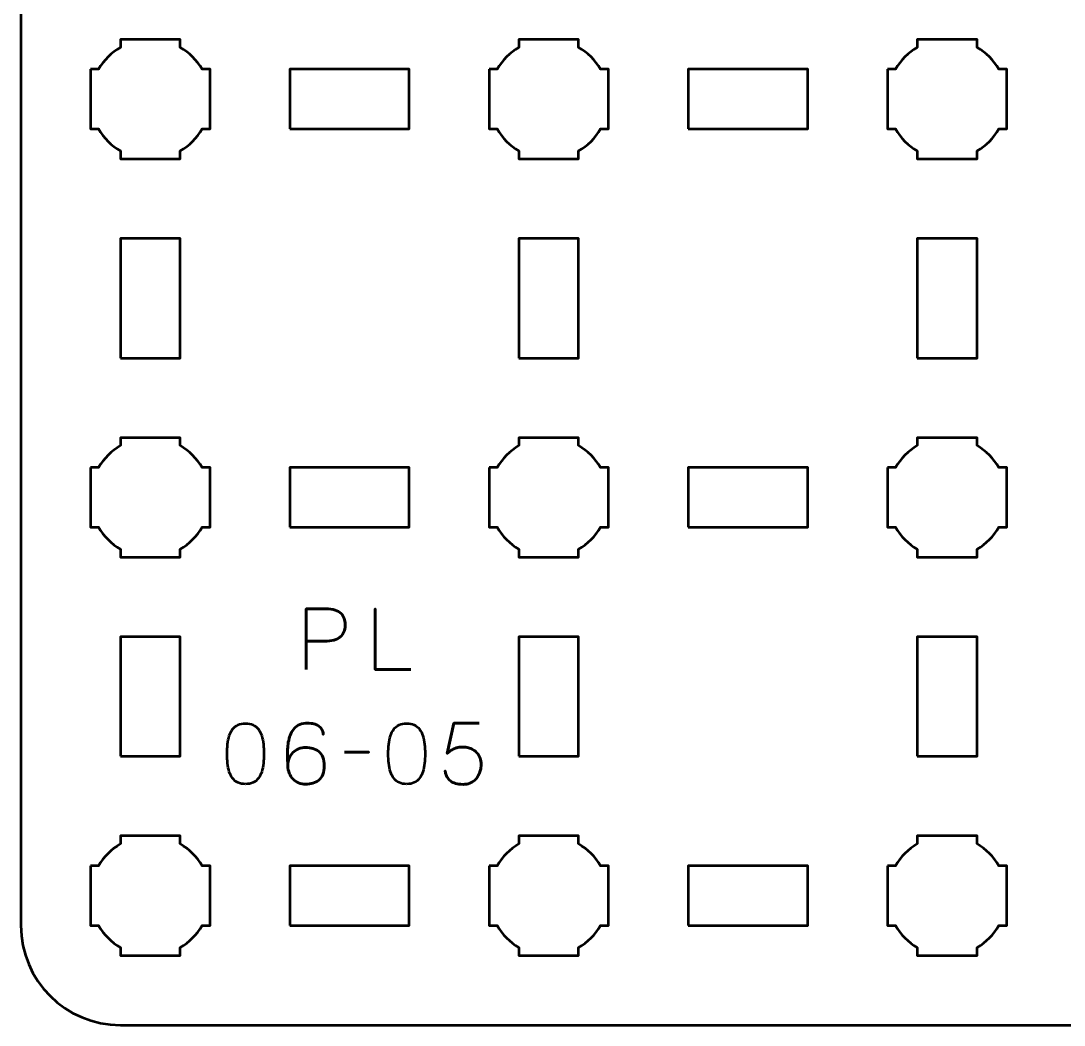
# Model space of a CAD drawing. Header units: centimetres. Extents: x -16.1 to -4.8, y -19.5 to -10.2.
# Drawn here: x -16.15 to -10.91, y -19.5 to -14.46 of the extents above; entities that cross this region are included whole.
import ezdxf

# ---------------------------------------------------------------- set-up
doc = ezdxf.new("R2010")
doc.units = ezdxf.units.CM
doc.header["$MEASUREMENT"] = 0
doc.layers.add('Layer 1', color=7, linetype='Continuous')

msp = doc.modelspace()

# ---------------------------------------------------------------- linework, layer by layer
at = {"layer": 'Layer 1', "lineweight": 53}
for points in [[(-14.8, -15), (-14.2, -15), (-14.2, -14.7), (-14.8, -14.7), (-14.8, -15)], [(-12.8, -15), (-12.2, -15), (-12.2, -14.7), (-12.8, -14.7), (-12.8, -15)], [(-15.65, -16.15), (-15.35, -16.15), (-15.35, -15.55), (-15.65, -15.55), (-15.65, -16.15)], [(-13.65, -16.15), (-13.35, -16.15), (-13.35, -15.55), (-13.65, -15.55), (-13.65, -16.15)], [(-11.65, -16.15), (-11.35, -16.15), (-11.35, -15.55), (-11.65, -15.55), (-11.65, -16.15)], [(-14.8, -17), (-14.2, -17), (-14.2, -16.7), (-14.8, -16.7), (-14.8, -17)], [(-12.8, -17), (-12.2, -17), (-12.2, -16.7), (-12.8, -16.7), (-12.8, -17)], [(-15.65, -18.15), (-15.35, -18.15), (-15.35, -17.55), (-15.65, -17.55), (-15.65, -18.15)], [(-13.65, -18.15), (-13.35, -18.15), (-13.35, -17.55), (-13.65, -17.55), (-13.65, -18.15)], [(-11.65, -18.15), (-11.35, -18.15), (-11.35, -17.55), (-11.65, -17.55), (-11.65, -18.15)], [(-14.8, -19), (-14.2, -19), (-14.2, -18.7), (-14.8, -18.7), (-14.8, -19)], [(-12.8, -19), (-12.2, -19), (-12.2, -18.7), (-12.8, -18.7), (-12.8, -19)]]:
    msp.add_lwpolyline(points, close=True, dxfattribs=at)
for points, knots in [([(-16.15, -19), (-16.15, -19), (-16.15, -10.7), (-16.15, -10.7), (-16.15, -10.7), (-16.15, -10.42391), (-15.92609, -10.2), (-15.65, -10.2), (-15.65, -10.2), (-15.65, -10.2), (-5.35, -10.2), (-5.35, -10.2), (-5.35, -10.2), (-5.07391, -10.2), (-4.85, -10.42391), (-4.85, -10.7), (-4.85, -10.7), (-4.85, -10.7), (-4.85, -19), (-4.85, -19), (-4.85, -19), (-4.85, -19.27609), (-5.07391, -19.5), (-5.35, -19.5), (-5.35, -19.5), (-5.35, -19.5), (-15.65, -19.5), (-15.65, -19.5), (-15.65, -19.5), (-15.92609, -19.5), (-16.15, -19.27609), (-16.15, -19)], [0, 0, 0, 0, 0.125, 0.125, 0.125, 0.125, 0.25, 0.25, 0.25, 0.25, 0.375, 0.375, 0.375, 0.375, 0.5, 0.5, 0.5, 0.5, 0.625, 0.625, 0.625, 0.625, 0.75, 0.75, 0.75, 0.75, 0.875, 0.875, 0.875, 0.875, 1, 1, 1, 1]), ([(-15.8, -14.7), (-15.8, -14.7), (-15.75985, -14.7), (-15.75985, -14.7), (-15.75985, -14.7), (-15.7335, -14.65447), (-15.69553, -14.6165), (-15.65, -14.59015), (-15.65, -14.59015), (-15.65, -14.59015), (-15.65, -14.55), (-15.65, -14.55), (-15.65, -14.55), (-15.65, -14.55), (-15.5, -14.55), (-15.5, -14.55), (-15.5, -14.55), (-15.5, -14.55), (-15.35, -14.55), (-15.35, -14.55), (-15.35, -14.55), (-15.35, -14.55), (-15.35, -14.59015), (-15.35, -14.59015), (-15.35, -14.59015), (-15.30447, -14.6165), (-15.2665, -14.65447), (-15.24015, -14.7), (-15.24015, -14.7), (-15.24015, -14.7), (-15.2, -14.7), (-15.2, -14.7), (-15.2, -14.7), (-15.2, -14.7), (-15.2, -14.85), (-15.2, -14.85), (-15.2, -14.85), (-15.2, -14.85), (-15.2, -15), (-15.2, -15), (-15.2, -15), (-15.2, -15), (-15.24015, -15), (-15.24015, -15), (-15.24015, -15), (-15.2665, -15.04553), (-15.30447, -15.0835), (-15.35, -15.10985), (-15.35, -15.10985), (-15.35, -15.10985), (-15.35, -15.15), (-15.35, -15.15), (-15.35, -15.15), (-15.35, -15.15), (-15.5, -15.15), (-15.5, -15.15), (-15.5, -15.15), (-15.5, -15.15), (-15.65, -15.15), (-15.65, -15.15), (-15.65, -15.15), (-15.65, -15.15), (-15.65, -15.10985), (-15.65, -15.10985), (-15.65, -15.10985), (-15.69553, -15.0835), (-15.7335, -15.04553), (-15.75985, -15), (-15.75985, -15), (-15.75985, -15), (-15.8, -15), (-15.8, -15), (-15.8, -15), (-15.8, -15), (-15.8, -14.85), (-15.8, -14.85), (-15.8, -14.85), (-15.8, -14.85), (-15.8, -14.7), (-15.8, -14.7)], [0, 0, 0, 0, 0.05, 0.05, 0.05, 0.05, 0.1, 0.1, 0.1, 0.1, 0.15, 0.15, 0.15, 0.15, 0.2, 0.2, 0.2, 0.2, 0.25, 0.25, 0.25, 0.25, 0.3, 0.3, 0.3, 0.3, 0.35, 0.35, 0.35, 0.35, 0.4, 0.4, 0.4, 0.4, 0.45, 0.45, 0.45, 0.45, 0.5, 0.5, 0.5, 0.5, 0.55, 0.55, 0.55, 0.55, 0.6, 0.6, 0.6, 0.6, 0.65, 0.65, 0.65, 0.65, 0.7, 0.7, 0.7, 0.7, 0.75, 0.75, 0.75, 0.75, 0.8, 0.8, 0.8, 0.8, 0.85, 0.85, 0.85, 0.85, 0.9, 0.9, 0.9, 0.9, 0.95, 0.95, 0.95, 0.95, 1, 1, 1, 1]), ([(-13.8, -14.7), (-13.8, -14.7), (-13.75985, -14.7), (-13.75985, -14.7), (-13.75985, -14.7), (-13.7335, -14.65447), (-13.69553, -14.6165), (-13.65, -14.59015), (-13.65, -14.59015), (-13.65, -14.59015), (-13.65, -14.55), (-13.65, -14.55), (-13.65, -14.55), (-13.65, -14.55), (-13.5, -14.55), (-13.5, -14.55), (-13.5, -14.55), (-13.5, -14.55), (-13.35, -14.55), (-13.35, -14.55), (-13.35, -14.55), (-13.35, -14.55), (-13.35, -14.59015), (-13.35, -14.59015), (-13.35, -14.59015), (-13.30447, -14.6165), (-13.2665, -14.65447), (-13.24015, -14.7), (-13.24015, -14.7), (-13.24015, -14.7), (-13.2, -14.7), (-13.2, -14.7), (-13.2, -14.7), (-13.2, -14.7), (-13.2, -14.85), (-13.2, -14.85), (-13.2, -14.85), (-13.2, -14.85), (-13.2, -15), (-13.2, -15), (-13.2, -15), (-13.2, -15), (-13.24015, -15), (-13.24015, -15), (-13.24015, -15), (-13.2665, -15.04553), (-13.30447, -15.0835), (-13.35, -15.10985), (-13.35, -15.10985), (-13.35, -15.10985), (-13.35, -15.15), (-13.35, -15.15), (-13.35, -15.15), (-13.35, -15.15), (-13.5, -15.15), (-13.5, -15.15), (-13.5, -15.15), (-13.5, -15.15), (-13.65, -15.15), (-13.65, -15.15), (-13.65, -15.15), (-13.65, -15.15), (-13.65, -15.10985), (-13.65, -15.10985), (-13.65, -15.10985), (-13.69553, -15.0835), (-13.7335, -15.04553), (-13.75985, -15), (-13.75985, -15), (-13.75985, -15), (-13.8, -15), (-13.8, -15), (-13.8, -15), (-13.8, -15), (-13.8, -14.85), (-13.8, -14.85), (-13.8, -14.85), (-13.8, -14.85), (-13.8, -14.7), (-13.8, -14.7)], [0, 0, 0, 0, 0.05, 0.05, 0.05, 0.05, 0.1, 0.1, 0.1, 0.1, 0.15, 0.15, 0.15, 0.15, 0.2, 0.2, 0.2, 0.2, 0.25, 0.25, 0.25, 0.25, 0.3, 0.3, 0.3, 0.3, 0.35, 0.35, 0.35, 0.35, 0.4, 0.4, 0.4, 0.4, 0.45, 0.45, 0.45, 0.45, 0.5, 0.5, 0.5, 0.5, 0.55, 0.55, 0.55, 0.55, 0.6, 0.6, 0.6, 0.6, 0.65, 0.65, 0.65, 0.65, 0.7, 0.7, 0.7, 0.7, 0.75, 0.75, 0.75, 0.75, 0.8, 0.8, 0.8, 0.8, 0.85, 0.85, 0.85, 0.85, 0.9, 0.9, 0.9, 0.9, 0.95, 0.95, 0.95, 0.95, 1, 1, 1, 1]), ([(-11.8, -14.7), (-11.8, -14.7), (-11.75985, -14.7), (-11.75985, -14.7), (-11.75985, -14.7), (-11.7335, -14.65447), (-11.69553, -14.6165), (-11.65, -14.59015), (-11.65, -14.59015), (-11.65, -14.59015), (-11.65, -14.55), (-11.65, -14.55), (-11.65, -14.55), (-11.65, -14.55), (-11.5, -14.55), (-11.5, -14.55), (-11.5, -14.55), (-11.5, -14.55), (-11.35, -14.55), (-11.35, -14.55), (-11.35, -14.55), (-11.35, -14.55), (-11.35, -14.59015), (-11.35, -14.59015), (-11.35, -14.59015), (-11.30447, -14.6165), (-11.2665, -14.65447), (-11.24015, -14.7), (-11.24015, -14.7), (-11.24015, -14.7), (-11.2, -14.7), (-11.2, -14.7), (-11.2, -14.7), (-11.2, -14.7), (-11.2, -14.85), (-11.2, -14.85), (-11.2, -14.85), (-11.2, -14.85), (-11.2, -15), (-11.2, -15), (-11.2, -15), (-11.2, -15), (-11.24015, -15), (-11.24015, -15), (-11.24015, -15), (-11.2665, -15.04553), (-11.30447, -15.0835), (-11.35, -15.10985), (-11.35, -15.10985), (-11.35, -15.10985), (-11.35, -15.15), (-11.35, -15.15), (-11.35, -15.15), (-11.35, -15.15), (-11.5, -15.15), (-11.5, -15.15), (-11.5, -15.15), (-11.5, -15.15), (-11.65, -15.15), (-11.65, -15.15), (-11.65, -15.15), (-11.65, -15.15), (-11.65, -15.10985), (-11.65, -15.10985), (-11.65, -15.10985), (-11.69553, -15.0835), (-11.7335, -15.04553), (-11.75985, -15), (-11.75985, -15), (-11.75985, -15), (-11.8, -15), (-11.8, -15), (-11.8, -15), (-11.8, -15), (-11.8, -14.85), (-11.8, -14.85), (-11.8, -14.85), (-11.8, -14.85), (-11.8, -14.7), (-11.8, -14.7)], [0, 0, 0, 0, 0.05, 0.05, 0.05, 0.05, 0.1, 0.1, 0.1, 0.1, 0.15, 0.15, 0.15, 0.15, 0.2, 0.2, 0.2, 0.2, 0.25, 0.25, 0.25, 0.25, 0.3, 0.3, 0.3, 0.3, 0.35, 0.35, 0.35, 0.35, 0.4, 0.4, 0.4, 0.4, 0.45, 0.45, 0.45, 0.45, 0.5, 0.5, 0.5, 0.5, 0.55, 0.55, 0.55, 0.55, 0.6, 0.6, 0.6, 0.6, 0.65, 0.65, 0.65, 0.65, 0.7, 0.7, 0.7, 0.7, 0.75, 0.75, 0.75, 0.75, 0.8, 0.8, 0.8, 0.8, 0.85, 0.85, 0.85, 0.85, 0.9, 0.9, 0.9, 0.9, 0.95, 0.95, 0.95, 0.95, 1, 1, 1, 1]), ([(-15.8, -16.7), (-15.8, -16.7), (-15.75985, -16.7), (-15.75985, -16.7), (-15.75985, -16.7), (-15.7335, -16.65447), (-15.69553, -16.6165), (-15.65, -16.59015), (-15.65, -16.59015), (-15.65, -16.59015), (-15.65, -16.55), (-15.65, -16.55), (-15.65, -16.55), (-15.65, -16.55), (-15.5, -16.55), (-15.5, -16.55), (-15.5, -16.55), (-15.5, -16.55), (-15.35, -16.55), (-15.35, -16.55), (-15.35, -16.55), (-15.35, -16.55), (-15.35, -16.59015), (-15.35, -16.59015), (-15.35, -16.59015), (-15.30447, -16.6165), (-15.2665, -16.65447), (-15.24015, -16.7), (-15.24015, -16.7), (-15.24015, -16.7), (-15.2, -16.7), (-15.2, -16.7), (-15.2, -16.7), (-15.2, -16.7), (-15.2, -16.85), (-15.2, -16.85), (-15.2, -16.85), (-15.2, -16.85), (-15.2, -17), (-15.2, -17), (-15.2, -17), (-15.2, -17), (-15.24015, -17), (-15.24015, -17), (-15.24015, -17), (-15.2665, -17.04553), (-15.30447, -17.0835), (-15.35, -17.10985), (-15.35, -17.10985), (-15.35, -17.10985), (-15.35, -17.15), (-15.35, -17.15), (-15.35, -17.15), (-15.35, -17.15), (-15.5, -17.15), (-15.5, -17.15), (-15.5, -17.15), (-15.5, -17.15), (-15.65, -17.15), (-15.65, -17.15), (-15.65, -17.15), (-15.65, -17.15), (-15.65, -17.10985), (-15.65, -17.10985), (-15.65, -17.10985), (-15.69553, -17.0835), (-15.7335, -17.04553), (-15.75985, -17), (-15.75985, -17), (-15.75985, -17), (-15.8, -17), (-15.8, -17), (-15.8, -17), (-15.8, -17), (-15.8, -16.85), (-15.8, -16.85), (-15.8, -16.85), (-15.8, -16.85), (-15.8, -16.7), (-15.8, -16.7)], [0, 0, 0, 0, 0.05, 0.05, 0.05, 0.05, 0.1, 0.1, 0.1, 0.1, 0.15, 0.15, 0.15, 0.15, 0.2, 0.2, 0.2, 0.2, 0.25, 0.25, 0.25, 0.25, 0.3, 0.3, 0.3, 0.3, 0.35, 0.35, 0.35, 0.35, 0.4, 0.4, 0.4, 0.4, 0.45, 0.45, 0.45, 0.45, 0.5, 0.5, 0.5, 0.5, 0.55, 0.55, 0.55, 0.55, 0.6, 0.6, 0.6, 0.6, 0.65, 0.65, 0.65, 0.65, 0.7, 0.7, 0.7, 0.7, 0.75, 0.75, 0.75, 0.75, 0.8, 0.8, 0.8, 0.8, 0.85, 0.85, 0.85, 0.85, 0.9, 0.9, 0.9, 0.9, 0.95, 0.95, 0.95, 0.95, 1, 1, 1, 1]), ([(-13.8, -16.7), (-13.8, -16.7), (-13.75985, -16.7), (-13.75985, -16.7), (-13.75985, -16.7), (-13.7335, -16.65447), (-13.69553, -16.6165), (-13.65, -16.59015), (-13.65, -16.59015), (-13.65, -16.59015), (-13.65, -16.55), (-13.65, -16.55), (-13.65, -16.55), (-13.65, -16.55), (-13.5, -16.55), (-13.5, -16.55), (-13.5, -16.55), (-13.5, -16.55), (-13.35, -16.55), (-13.35, -16.55), (-13.35, -16.55), (-13.35, -16.55), (-13.35, -16.59015), (-13.35, -16.59015), (-13.35, -16.59015), (-13.30447, -16.6165), (-13.2665, -16.65447), (-13.24015, -16.7), (-13.24015, -16.7), (-13.24015, -16.7), (-13.2, -16.7), (-13.2, -16.7), (-13.2, -16.7), (-13.2, -16.7), (-13.2, -16.85), (-13.2, -16.85), (-13.2, -16.85), (-13.2, -16.85), (-13.2, -17), (-13.2, -17), (-13.2, -17), (-13.2, -17), (-13.24015, -17), (-13.24015, -17), (-13.24015, -17), (-13.2665, -17.04553), (-13.30447, -17.0835), (-13.35, -17.10985), (-13.35, -17.10985), (-13.35, -17.10985), (-13.35, -17.15), (-13.35, -17.15), (-13.35, -17.15), (-13.35, -17.15), (-13.5, -17.15), (-13.5, -17.15), (-13.5, -17.15), (-13.5, -17.15), (-13.65, -17.15), (-13.65, -17.15), (-13.65, -17.15), (-13.65, -17.15), (-13.65, -17.10985), (-13.65, -17.10985), (-13.65, -17.10985), (-13.69553, -17.0835), (-13.7335, -17.04553), (-13.75985, -17), (-13.75985, -17), (-13.75985, -17), (-13.8, -17), (-13.8, -17), (-13.8, -17), (-13.8, -17), (-13.8, -16.85), (-13.8, -16.85), (-13.8, -16.85), (-13.8, -16.85), (-13.8, -16.7), (-13.8, -16.7)], [0, 0, 0, 0, 0.05, 0.05, 0.05, 0.05, 0.1, 0.1, 0.1, 0.1, 0.15, 0.15, 0.15, 0.15, 0.2, 0.2, 0.2, 0.2, 0.25, 0.25, 0.25, 0.25, 0.3, 0.3, 0.3, 0.3, 0.35, 0.35, 0.35, 0.35, 0.4, 0.4, 0.4, 0.4, 0.45, 0.45, 0.45, 0.45, 0.5, 0.5, 0.5, 0.5, 0.55, 0.55, 0.55, 0.55, 0.6, 0.6, 0.6, 0.6, 0.65, 0.65, 0.65, 0.65, 0.7, 0.7, 0.7, 0.7, 0.75, 0.75, 0.75, 0.75, 0.8, 0.8, 0.8, 0.8, 0.85, 0.85, 0.85, 0.85, 0.9, 0.9, 0.9, 0.9, 0.95, 0.95, 0.95, 0.95, 1, 1, 1, 1]), ([(-11.8, -16.7), (-11.8, -16.7), (-11.75985, -16.7), (-11.75985, -16.7), (-11.75985, -16.7), (-11.7335, -16.65447), (-11.69553, -16.6165), (-11.65, -16.59015), (-11.65, -16.59015), (-11.65, -16.59015), (-11.65, -16.55), (-11.65, -16.55), (-11.65, -16.55), (-11.65, -16.55), (-11.5, -16.55), (-11.5, -16.55), (-11.5, -16.55), (-11.5, -16.55), (-11.35, -16.55), (-11.35, -16.55), (-11.35, -16.55), (-11.35, -16.55), (-11.35, -16.59015), (-11.35, -16.59015), (-11.35, -16.59015), (-11.30447, -16.6165), (-11.2665, -16.65447), (-11.24015, -16.7), (-11.24015, -16.7), (-11.24015, -16.7), (-11.2, -16.7), (-11.2, -16.7), (-11.2, -16.7), (-11.2, -16.7), (-11.2, -16.85), (-11.2, -16.85), (-11.2, -16.85), (-11.2, -16.85), (-11.2, -17), (-11.2, -17), (-11.2, -17), (-11.2, -17), (-11.24015, -17), (-11.24015, -17), (-11.24015, -17), (-11.2665, -17.04553), (-11.30447, -17.0835), (-11.35, -17.10985), (-11.35, -17.10985), (-11.35, -17.10985), (-11.35, -17.15), (-11.35, -17.15), (-11.35, -17.15), (-11.35, -17.15), (-11.5, -17.15), (-11.5, -17.15), (-11.5, -17.15), (-11.5, -17.15), (-11.65, -17.15), (-11.65, -17.15), (-11.65, -17.15), (-11.65, -17.15), (-11.65, -17.10985), (-11.65, -17.10985), (-11.65, -17.10985), (-11.69553, -17.0835), (-11.7335, -17.04553), (-11.75985, -17), (-11.75985, -17), (-11.75985, -17), (-11.8, -17), (-11.8, -17), (-11.8, -17), (-11.8, -17), (-11.8, -16.85), (-11.8, -16.85), (-11.8, -16.85), (-11.8, -16.85), (-11.8, -16.7), (-11.8, -16.7)], [0, 0, 0, 0, 0.05, 0.05, 0.05, 0.05, 0.1, 0.1, 0.1, 0.1, 0.15, 0.15, 0.15, 0.15, 0.2, 0.2, 0.2, 0.2, 0.25, 0.25, 0.25, 0.25, 0.3, 0.3, 0.3, 0.3, 0.35, 0.35, 0.35, 0.35, 0.4, 0.4, 0.4, 0.4, 0.45, 0.45, 0.45, 0.45, 0.5, 0.5, 0.5, 0.5, 0.55, 0.55, 0.55, 0.55, 0.6, 0.6, 0.6, 0.6, 0.65, 0.65, 0.65, 0.65, 0.7, 0.7, 0.7, 0.7, 0.75, 0.75, 0.75, 0.75, 0.8, 0.8, 0.8, 0.8, 0.85, 0.85, 0.85, 0.85, 0.9, 0.9, 0.9, 0.9, 0.95, 0.95, 0.95, 0.95, 1, 1, 1, 1]), ([(-15.8, -18.7), (-15.8, -18.7), (-15.75985, -18.7), (-15.75985, -18.7), (-15.75985, -18.7), (-15.7335, -18.65447), (-15.69553, -18.6165), (-15.65, -18.59015), (-15.65, -18.59015), (-15.65, -18.59015), (-15.65, -18.55), (-15.65, -18.55), (-15.65, -18.55), (-15.65, -18.55), (-15.5, -18.55), (-15.5, -18.55), (-15.5, -18.55), (-15.5, -18.55), (-15.35, -18.55), (-15.35, -18.55), (-15.35, -18.55), (-15.35, -18.55), (-15.35, -18.59015), (-15.35, -18.59015), (-15.35, -18.59015), (-15.30447, -18.6165), (-15.2665, -18.65447), (-15.24015, -18.7), (-15.24015, -18.7), (-15.24015, -18.7), (-15.2, -18.7), (-15.2, -18.7), (-15.2, -18.7), (-15.2, -18.7), (-15.2, -18.85), (-15.2, -18.85), (-15.2, -18.85), (-15.2, -18.85), (-15.2, -19), (-15.2, -19), (-15.2, -19), (-15.2, -19), (-15.24015, -19), (-15.24015, -19), (-15.24015, -19), (-15.2665, -19.04553), (-15.30447, -19.0835), (-15.35, -19.10985), (-15.35, -19.10985), (-15.35, -19.10985), (-15.35, -19.15), (-15.35, -19.15), (-15.35, -19.15), (-15.35, -19.15), (-15.5, -19.15), (-15.5, -19.15), (-15.5, -19.15), (-15.5, -19.15), (-15.65, -19.15), (-15.65, -19.15), (-15.65, -19.15), (-15.65, -19.15), (-15.65, -19.10985), (-15.65, -19.10985), (-15.65, -19.10985), (-15.69553, -19.0835), (-15.7335, -19.04553), (-15.75985, -19), (-15.75985, -19), (-15.75985, -19), (-15.8, -19), (-15.8, -19), (-15.8, -19), (-15.8, -19), (-15.8, -18.85), (-15.8, -18.85), (-15.8, -18.85), (-15.8, -18.85), (-15.8, -18.7), (-15.8, -18.7)], [0, 0, 0, 0, 0.05, 0.05, 0.05, 0.05, 0.1, 0.1, 0.1, 0.1, 0.15, 0.15, 0.15, 0.15, 0.2, 0.2, 0.2, 0.2, 0.25, 0.25, 0.25, 0.25, 0.3, 0.3, 0.3, 0.3, 0.35, 0.35, 0.35, 0.35, 0.4, 0.4, 0.4, 0.4, 0.45, 0.45, 0.45, 0.45, 0.5, 0.5, 0.5, 0.5, 0.55, 0.55, 0.55, 0.55, 0.6, 0.6, 0.6, 0.6, 0.65, 0.65, 0.65, 0.65, 0.7, 0.7, 0.7, 0.7, 0.75, 0.75, 0.75, 0.75, 0.8, 0.8, 0.8, 0.8, 0.85, 0.85, 0.85, 0.85, 0.9, 0.9, 0.9, 0.9, 0.95, 0.95, 0.95, 0.95, 1, 1, 1, 1]), ([(-13.8, -18.7), (-13.8, -18.7), (-13.75985, -18.7), (-13.75985, -18.7), (-13.75985, -18.7), (-13.7335, -18.65447), (-13.69553, -18.6165), (-13.65, -18.59015), (-13.65, -18.59015), (-13.65, -18.59015), (-13.65, -18.55), (-13.65, -18.55), (-13.65, -18.55), (-13.65, -18.55), (-13.5, -18.55), (-13.5, -18.55), (-13.5, -18.55), (-13.5, -18.55), (-13.35, -18.55), (-13.35, -18.55), (-13.35, -18.55), (-13.35, -18.55), (-13.35, -18.59015), (-13.35, -18.59015), (-13.35, -18.59015), (-13.30447, -18.6165), (-13.2665, -18.65447), (-13.24015, -18.7), (-13.24015, -18.7), (-13.24015, -18.7), (-13.2, -18.7), (-13.2, -18.7), (-13.2, -18.7), (-13.2, -18.7), (-13.2, -18.85), (-13.2, -18.85), (-13.2, -18.85), (-13.2, -18.85), (-13.2, -19), (-13.2, -19), (-13.2, -19), (-13.2, -19), (-13.24015, -19), (-13.24015, -19), (-13.24015, -19), (-13.2665, -19.04553), (-13.30447, -19.0835), (-13.35, -19.10985), (-13.35, -19.10985), (-13.35, -19.10985), (-13.35, -19.15), (-13.35, -19.15), (-13.35, -19.15), (-13.35, -19.15), (-13.5, -19.15), (-13.5, -19.15), (-13.5, -19.15), (-13.5, -19.15), (-13.65, -19.15), (-13.65, -19.15), (-13.65, -19.15), (-13.65, -19.15), (-13.65, -19.10985), (-13.65, -19.10985), (-13.65, -19.10985), (-13.69553, -19.0835), (-13.7335, -19.04553), (-13.75985, -19), (-13.75985, -19), (-13.75985, -19), (-13.8, -19), (-13.8, -19), (-13.8, -19), (-13.8, -19), (-13.8, -18.85), (-13.8, -18.85), (-13.8, -18.85), (-13.8, -18.85), (-13.8, -18.7), (-13.8, -18.7)], [0, 0, 0, 0, 0.05, 0.05, 0.05, 0.05, 0.1, 0.1, 0.1, 0.1, 0.15, 0.15, 0.15, 0.15, 0.2, 0.2, 0.2, 0.2, 0.25, 0.25, 0.25, 0.25, 0.3, 0.3, 0.3, 0.3, 0.35, 0.35, 0.35, 0.35, 0.4, 0.4, 0.4, 0.4, 0.45, 0.45, 0.45, 0.45, 0.5, 0.5, 0.5, 0.5, 0.55, 0.55, 0.55, 0.55, 0.6, 0.6, 0.6, 0.6, 0.65, 0.65, 0.65, 0.65, 0.7, 0.7, 0.7, 0.7, 0.75, 0.75, 0.75, 0.75, 0.8, 0.8, 0.8, 0.8, 0.85, 0.85, 0.85, 0.85, 0.9, 0.9, 0.9, 0.9, 0.95, 0.95, 0.95, 0.95, 1, 1, 1, 1]), ([(-11.8, -18.7), (-11.8, -18.7), (-11.75985, -18.7), (-11.75985, -18.7), (-11.75985, -18.7), (-11.7335, -18.65447), (-11.69553, -18.6165), (-11.65, -18.59015), (-11.65, -18.59015), (-11.65, -18.59015), (-11.65, -18.55), (-11.65, -18.55), (-11.65, -18.55), (-11.65, -18.55), (-11.5, -18.55), (-11.5, -18.55), (-11.5, -18.55), (-11.5, -18.55), (-11.35, -18.55), (-11.35, -18.55), (-11.35, -18.55), (-11.35, -18.55), (-11.35, -18.59015), (-11.35, -18.59015), (-11.35, -18.59015), (-11.30447, -18.6165), (-11.2665, -18.65447), (-11.24015, -18.7), (-11.24015, -18.7), (-11.24015, -18.7), (-11.2, -18.7), (-11.2, -18.7), (-11.2, -18.7), (-11.2, -18.7), (-11.2, -18.85), (-11.2, -18.85), (-11.2, -18.85), (-11.2, -18.85), (-11.2, -19), (-11.2, -19), (-11.2, -19), (-11.2, -19), (-11.24015, -19), (-11.24015, -19), (-11.24015, -19), (-11.2665, -19.04553), (-11.30447, -19.0835), (-11.35, -19.10985), (-11.35, -19.10985), (-11.35, -19.10985), (-11.35, -19.15), (-11.35, -19.15), (-11.35, -19.15), (-11.35, -19.15), (-11.5, -19.15), (-11.5, -19.15), (-11.5, -19.15), (-11.5, -19.15), (-11.65, -19.15), (-11.65, -19.15), (-11.65, -19.15), (-11.65, -19.15), (-11.65, -19.10985), (-11.65, -19.10985), (-11.65, -19.10985), (-11.69553, -19.0835), (-11.7335, -19.04553), (-11.75985, -19), (-11.75985, -19), (-11.75985, -19), (-11.8, -19), (-11.8, -19), (-11.8, -19), (-11.8, -19), (-11.8, -18.85), (-11.8, -18.85), (-11.8, -18.85), (-11.8, -18.85), (-11.8, -18.7), (-11.8, -18.7)], [0, 0, 0, 0, 0.05, 0.05, 0.05, 0.05, 0.1, 0.1, 0.1, 0.1, 0.15, 0.15, 0.15, 0.15, 0.2, 0.2, 0.2, 0.2, 0.25, 0.25, 0.25, 0.25, 0.3, 0.3, 0.3, 0.3, 0.35, 0.35, 0.35, 0.35, 0.4, 0.4, 0.4, 0.4, 0.45, 0.45, 0.45, 0.45, 0.5, 0.5, 0.5, 0.5, 0.55, 0.55, 0.55, 0.55, 0.6, 0.6, 0.6, 0.6, 0.65, 0.65, 0.65, 0.65, 0.7, 0.7, 0.7, 0.7, 0.75, 0.75, 0.75, 0.75, 0.8, 0.8, 0.8, 0.8, 0.85, 0.85, 0.85, 0.85, 0.9, 0.9, 0.9, 0.9, 0.95, 0.95, 0.95, 0.95, 1, 1, 1, 1])]:
    msp.add_open_spline(points, degree=3, knots=knots, dxfattribs=at)
at = {"layer": 'Layer 1', "color": 5, "lineweight": 53}
for points, knots in [([(-14.71762, -17.71432), (-14.71762, -17.71432), (-14.71762, -17.4091), (-14.71762, -17.4091), (-14.71762, -17.4091), (-14.71762, -17.4091), (-14.62025, -17.4091), (-14.62025, -17.4091), (-14.62025, -17.4091), (-14.60078, -17.40917), (-14.58477, -17.41136), (-14.57214, -17.41559), (-14.57214, -17.41559), (-14.55958, -17.41975), (-14.5497, -17.42554), (-14.54257, -17.43288), (-14.54257, -17.43288), (-14.53545, -17.44014), (-14.53037, -17.44847), (-14.52726, -17.45785), (-14.52726, -17.45785), (-14.52423, -17.46724), (-14.52247, -17.47704), (-14.52204, -17.48742), (-14.52204, -17.48742), (-14.52155, -17.49779), (-14.52275, -17.50795), (-14.52557, -17.51782), (-14.52557, -17.51782), (-14.52846, -17.5277), (-14.53333, -17.53666), (-14.54032, -17.54471), (-14.54032, -17.54471), (-14.54723, -17.55275), (-14.55661, -17.55917), (-14.5684, -17.5639), (-14.5684, -17.5639), (-14.58018, -17.56869), (-14.59478, -17.57109), (-14.61221, -17.57123), (-14.61221, -17.57123), (-14.61221, -17.57123), (-14.71762, -17.57123), (-14.71762, -17.57123), (-14.71762, -17.57123), (-14.71762, -17.57123), (-14.61221, -17.57123), (-14.61221, -17.57123), (-14.61221, -17.57123), (-14.59514, -17.57109), (-14.58067, -17.56869), (-14.56896, -17.5639), (-14.56896, -17.5639), (-14.55718, -17.55917), (-14.54779, -17.55275), (-14.54074, -17.54471), (-14.54074, -17.54471), (-14.53375, -17.53666), (-14.52874, -17.5277), (-14.52578, -17.51782), (-14.52578, -17.51782), (-14.52282, -17.50795), (-14.52155, -17.49779), (-14.52204, -17.48742), (-14.52204, -17.48742), (-14.52247, -17.47704), (-14.52423, -17.46724), (-14.5274, -17.45785), (-14.5274, -17.45785), (-14.53051, -17.44847), (-14.53573, -17.44014), (-14.54286, -17.43288), (-14.54286, -17.43288), (-14.55005, -17.42554), (-14.55993, -17.41975), (-14.57249, -17.41559), (-14.57249, -17.41559), (-14.58512, -17.41136), (-14.60099, -17.40917), (-14.62025, -17.4091), (-14.62025, -17.4091), (-14.62025, -17.4091), (-14.71762, -17.4091), (-14.71762, -17.4091), (-14.71762, -17.4091), (-14.71762, -17.4091), (-14.71762, -17.71432), (-14.71762, -17.71432)], [0, 0, 0, 0, 0.0454545, 0.0454545, 0.0454545, 0.0454545, 0.0909091, 0.0909091, 0.0909091, 0.0909091, 0.1363636, 0.1363636, 0.1363636, 0.1363636, 0.1818182, 0.1818182, 0.1818182, 0.1818182, 0.2272727, 0.2272727, 0.2272727, 0.2272727, 0.2727273, 0.2727273, 0.2727273, 0.2727273, 0.3181818, 0.3181818, 0.3181818, 0.3181818, 0.3636364, 0.3636364, 0.3636364, 0.3636364, 0.4090909, 0.4090909, 0.4090909, 0.4090909, 0.4545455, 0.4545455, 0.4545455, 0.4545455, 0.5, 0.5, 0.5, 0.5, 0.5454545, 0.5454545, 0.5454545, 0.5454545, 0.5909091, 0.5909091, 0.5909091, 0.5909091, 0.6363636, 0.6363636, 0.6363636, 0.6363636, 0.6818182, 0.6818182, 0.6818182, 0.6818182, 0.7272727, 0.7272727, 0.7272727, 0.7272727, 0.7727273, 0.7727273, 0.7727273, 0.7727273, 0.8181818, 0.8181818, 0.8181818, 0.8181818, 0.8636364, 0.8636364, 0.8636364, 0.8636364, 0.9090909, 0.9090909, 0.9090909, 0.9090909, 0.9545455, 0.9545455, 0.9545455, 0.9545455, 1, 1, 1, 1]), ([(-14.19312, -17.71432), (-14.19312, -17.71432), (-14.37134, -17.71432), (-14.37134, -17.71432), (-14.37134, -17.71432), (-14.37134, -17.71432), (-14.37134, -17.4091), (-14.37134, -17.4091), (-14.37134, -17.4091), (-14.37134, -17.4091), (-14.37134, -17.71432), (-14.37134, -17.71432), (-14.37134, -17.71432), (-14.37134, -17.71432), (-14.19312, -17.71432), (-14.19312, -17.71432)], [0, 0, 0, 0, 0.25, 0.25, 0.25, 0.25, 0.5, 0.5, 0.5, 0.5, 0.75, 0.75, 0.75, 0.75, 1, 1, 1, 1]), ([(-15.02242, -18.28963), (-15.00761, -18.28956), (-14.99484, -18.28695), (-14.98418, -18.28187), (-14.98418, -18.28187), (-14.9736, -18.27679), (-14.96478, -18.26952), (-14.95773, -18.26028), (-14.95773, -18.26028), (-14.95074, -18.25097), (-14.94524, -18.23996), (-14.94115, -18.22726), (-14.94115, -18.22726), (-14.93712, -18.21456), (-14.93423, -18.20066), (-14.93261, -18.18542), (-14.93261, -18.18542), (-14.93091, -18.17018), (-14.93007, -18.15416), (-14.93014, -18.13723), (-14.93014, -18.13723), (-14.93007, -18.12037), (-14.93091, -18.10435), (-14.93261, -18.08918), (-14.93261, -18.08918), (-14.93423, -18.07401), (-14.93712, -18.06004), (-14.94115, -18.04734), (-14.94115, -18.04734), (-14.94524, -18.03471), (-14.95074, -18.02371), (-14.95773, -18.01432), (-14.95773, -18.01432), (-14.96478, -18.00501), (-14.9736, -17.99774), (-14.98418, -17.99266), (-14.98418, -17.99266), (-14.99484, -17.98751), (-15.00761, -17.9849), (-15.02242, -17.98483), (-15.02242, -17.98483), (-15.03724, -17.9849), (-15.05001, -17.98751), (-15.06067, -17.99266), (-15.06067, -17.99266), (-15.07125, -17.99774), (-15.08007, -18.00501), (-15.08712, -18.01432), (-15.08712, -18.01432), (-15.09411, -18.02371), (-15.09961, -18.03471), (-15.1037, -18.04734), (-15.1037, -18.04734), (-15.10773, -18.06004), (-15.11062, -18.07401), (-15.11224, -18.08918), (-15.11224, -18.08918), (-15.11393, -18.10435), (-15.11478, -18.12037), (-15.11471, -18.13723), (-15.11471, -18.13723), (-15.11478, -18.15416), (-15.11393, -18.17018), (-15.11224, -18.18542), (-15.11224, -18.18542), (-15.11062, -18.20066), (-15.10773, -18.21456), (-15.1037, -18.22726), (-15.1037, -18.22726), (-15.09961, -18.23996), (-15.09411, -18.25097), (-15.08712, -18.26028), (-15.08712, -18.26028), (-15.08007, -18.26952), (-15.07125, -18.27679), (-15.06067, -18.28187), (-15.06067, -18.28187), (-15.05001, -18.28695), (-15.03724, -18.28956), (-15.02242, -18.28963)], [0, 0, 0, 0, 0.05, 0.05, 0.05, 0.05, 0.1, 0.1, 0.1, 0.1, 0.15, 0.15, 0.15, 0.15, 0.2, 0.2, 0.2, 0.2, 0.25, 0.25, 0.25, 0.25, 0.3, 0.3, 0.3, 0.3, 0.35, 0.35, 0.35, 0.35, 0.4, 0.4, 0.4, 0.4, 0.45, 0.45, 0.45, 0.45, 0.5, 0.5, 0.5, 0.5, 0.55, 0.55, 0.55, 0.55, 0.6, 0.6, 0.6, 0.6, 0.65, 0.65, 0.65, 0.65, 0.7, 0.7, 0.7, 0.7, 0.75, 0.75, 0.75, 0.75, 0.8, 0.8, 0.8, 0.8, 0.85, 0.85, 0.85, 0.85, 0.9, 0.9, 0.9, 0.9, 0.95, 0.95, 0.95, 0.95, 1, 1, 1, 1]), ([(-15.02242, -18.28963), (-15.00761, -18.28956), (-14.99484, -18.28695), (-14.98418, -18.28187), (-14.98418, -18.28187), (-14.9736, -18.27679), (-14.96478, -18.26952), (-14.95773, -18.26028), (-14.95773, -18.26028), (-14.95074, -18.25097), (-14.94524, -18.23996), (-14.94115, -18.22726), (-14.94115, -18.22726), (-14.93712, -18.21456), (-14.93423, -18.20066), (-14.93261, -18.18542), (-14.93261, -18.18542), (-14.93091, -18.17018), (-14.93007, -18.15416), (-14.93014, -18.13723), (-14.93014, -18.13723), (-14.93007, -18.12037), (-14.93091, -18.10435), (-14.93261, -18.08918), (-14.93261, -18.08918), (-14.93423, -18.07401), (-14.93712, -18.06004), (-14.94115, -18.04734), (-14.94115, -18.04734), (-14.94524, -18.03471), (-14.95074, -18.02371), (-14.95773, -18.01432), (-14.95773, -18.01432), (-14.96478, -18.00501), (-14.9736, -17.99774), (-14.98418, -17.99266), (-14.98418, -17.99266), (-14.99484, -17.98751), (-15.00761, -17.9849), (-15.02242, -17.98483), (-15.02242, -17.98483), (-15.03724, -17.9849), (-15.05001, -17.98751), (-15.06067, -17.99266), (-15.06067, -17.99266), (-15.07125, -17.99774), (-15.08007, -18.00501), (-15.08712, -18.01432), (-15.08712, -18.01432), (-15.09411, -18.02371), (-15.09961, -18.03471), (-15.1037, -18.04734), (-15.1037, -18.04734), (-15.10773, -18.06004), (-15.11062, -18.07401), (-15.11224, -18.08918), (-15.11224, -18.08918), (-15.11393, -18.10435), (-15.11478, -18.12037), (-15.11471, -18.13723), (-15.11471, -18.13723), (-15.11478, -18.15416), (-15.11393, -18.17018), (-15.11224, -18.18542), (-15.11224, -18.18542), (-15.11062, -18.20066), (-15.10773, -18.21456), (-15.1037, -18.22726), (-15.1037, -18.22726), (-15.09961, -18.23996), (-15.09411, -18.25097), (-15.08712, -18.26028), (-15.08712, -18.26028), (-15.08007, -18.26952), (-15.07125, -18.27679), (-15.06067, -18.28187), (-15.06067, -18.28187), (-15.05001, -18.28695), (-15.03724, -18.28956), (-15.02242, -18.28963)], [0, 0, 0, 0, 0.05, 0.05, 0.05, 0.05, 0.1, 0.1, 0.1, 0.1, 0.15, 0.15, 0.15, 0.15, 0.2, 0.2, 0.2, 0.2, 0.25, 0.25, 0.25, 0.25, 0.3, 0.3, 0.3, 0.3, 0.35, 0.35, 0.35, 0.35, 0.4, 0.4, 0.4, 0.4, 0.45, 0.45, 0.45, 0.45, 0.5, 0.5, 0.5, 0.5, 0.55, 0.55, 0.55, 0.55, 0.6, 0.6, 0.6, 0.6, 0.65, 0.65, 0.65, 0.65, 0.7, 0.7, 0.7, 0.7, 0.75, 0.75, 0.75, 0.75, 0.8, 0.8, 0.8, 0.8, 0.85, 0.85, 0.85, 0.85, 0.9, 0.9, 0.9, 0.9, 0.95, 0.95, 0.95, 0.95, 1, 1, 1, 1]), ([(-14.80991, -18.19777), (-14.80984, -18.18394), (-14.80759, -18.17145), (-14.80307, -18.16016), (-14.80307, -18.16016), (-14.79863, -18.14894), (-14.79235, -18.13928), (-14.78423, -18.13116), (-14.78423, -18.13116), (-14.77619, -18.12312), (-14.76666, -18.11691), (-14.7558, -18.11254), (-14.7558, -18.11254), (-14.74493, -18.10816), (-14.73301, -18.10598), (-14.72017, -18.1059), (-14.72017, -18.1059), (-14.70726, -18.10583), (-14.69519, -18.10746), (-14.68397, -18.1107), (-14.68397, -18.1107), (-14.67275, -18.11388), (-14.66295, -18.1191), (-14.65441, -18.1263), (-14.65441, -18.1263), (-14.64587, -18.13342), (-14.63917, -18.14288), (-14.63437, -18.15466), (-14.63437, -18.15466), (-14.62958, -18.16644), (-14.62711, -18.18076), (-14.62704, -18.19777), (-14.62704, -18.19777), (-14.62711, -18.21477), (-14.62958, -18.22909), (-14.63437, -18.24088), (-14.63437, -18.24088), (-14.63917, -18.25266), (-14.64587, -18.26211), (-14.65441, -18.26924), (-14.65441, -18.26924), (-14.66295, -18.27644), (-14.67275, -18.28166), (-14.68397, -18.28483), (-14.68397, -18.28483), (-14.69519, -18.28808), (-14.70726, -18.2897), (-14.72017, -18.28963), (-14.72017, -18.28963), (-14.73301, -18.28956), (-14.74479, -18.28737), (-14.75559, -18.283), (-14.75559, -18.283), (-14.76631, -18.27862), (-14.77562, -18.27241), (-14.7836, -18.2643), (-14.7836, -18.2643), (-14.79157, -18.25626), (-14.79785, -18.24659), (-14.80236, -18.2353), (-14.80236, -18.2353), (-14.80695, -18.22408), (-14.80942, -18.2116), (-14.80991, -18.19777), (-14.80991, -18.19777), (-14.8102, -18.19078), (-14.81055, -18.18246), (-14.81104, -18.17279), (-14.81104, -18.17279), (-14.81154, -18.16305), (-14.81182, -18.15247), (-14.81189, -18.14111), (-14.81189, -18.14111), (-14.81196, -18.12968), (-14.81161, -18.1179), (-14.81069, -18.10583), (-14.81069, -18.10583), (-14.80984, -18.0937), (-14.80815, -18.08177), (-14.80568, -18.06999), (-14.80568, -18.06999), (-14.80321, -18.05828), (-14.79968, -18.0472), (-14.79503, -18.03683), (-14.79503, -18.03683), (-14.79037, -18.02646), (-14.78437, -18.01729), (-14.77696, -18.00931), (-14.77696, -18.00931), (-14.76949, -18.00134), (-14.76038, -17.99506), (-14.74959, -17.99048), (-14.74959, -17.99048), (-14.73879, -17.98596), (-14.72602, -17.98363), (-14.71128, -17.98356), (-14.71128, -17.98356), (-14.69844, -17.98363), (-14.68757, -17.9849), (-14.67854, -17.98737), (-14.67854, -17.98737), (-14.66951, -17.98984), (-14.6621, -17.99316), (-14.65617, -17.99725), (-14.65617, -17.99725), (-14.65032, -18.00141), (-14.64566, -18.00593), (-14.64228, -18.01094), (-14.64228, -18.01094), (-14.63889, -18.01588), (-14.63635, -18.02089), (-14.6348, -18.0259), (-14.6348, -18.0259), (-14.63317, -18.0309), (-14.63212, -18.03556), (-14.63169, -18.03987), (-14.63169, -18.03987), (-14.63212, -18.03556), (-14.63317, -18.0309), (-14.6348, -18.0259), (-14.6348, -18.0259), (-14.63635, -18.02089), (-14.63889, -18.01588), (-14.64228, -18.01094), (-14.64228, -18.01094), (-14.64566, -18.00593), (-14.65032, -18.00141), (-14.65617, -17.99725), (-14.65617, -17.99725), (-14.6621, -17.99316), (-14.66951, -17.98984), (-14.67854, -17.98737), (-14.67854, -17.98737), (-14.68757, -17.9849), (-14.69844, -17.98363), (-14.71128, -17.98356), (-14.71128, -17.98356), (-14.72602, -17.98363), (-14.73879, -17.98596), (-14.74959, -17.99048), (-14.74959, -17.99048), (-14.76038, -17.99506), (-14.76949, -18.00134), (-14.77696, -18.00931), (-14.77696, -18.00931), (-14.78437, -18.01729), (-14.79037, -18.02646), (-14.79503, -18.03683), (-14.79503, -18.03683), (-14.79968, -18.0472), (-14.80321, -18.05828), (-14.80568, -18.06999), (-14.80568, -18.06999), (-14.80815, -18.08177), (-14.80984, -18.0937), (-14.81069, -18.10583), (-14.81069, -18.10583), (-14.81161, -18.1179), (-14.81196, -18.12968), (-14.81189, -18.14111), (-14.81189, -18.14111), (-14.81182, -18.15247), (-14.81154, -18.16305), (-14.81104, -18.17279), (-14.81104, -18.17279), (-14.81055, -18.18246), (-14.8102, -18.19078), (-14.80991, -18.19777), (-14.80991, -18.19777), (-14.80942, -18.2116), (-14.80695, -18.22408), (-14.80236, -18.2353), (-14.80236, -18.2353), (-14.79785, -18.24659), (-14.79157, -18.25626), (-14.7836, -18.2643), (-14.7836, -18.2643), (-14.77562, -18.27241), (-14.76631, -18.27862), (-14.75559, -18.283), (-14.75559, -18.283), (-14.74479, -18.28737), (-14.73301, -18.28956), (-14.72017, -18.28963), (-14.72017, -18.28963), (-14.70726, -18.2897), (-14.69519, -18.28808), (-14.68397, -18.28483), (-14.68397, -18.28483), (-14.67275, -18.28166), (-14.66295, -18.27644), (-14.65441, -18.26924), (-14.65441, -18.26924), (-14.64587, -18.26211), (-14.63917, -18.25266), (-14.63437, -18.24088), (-14.63437, -18.24088), (-14.62958, -18.22909), (-14.62711, -18.21477), (-14.62704, -18.19777), (-14.62704, -18.19777), (-14.62711, -18.18076), (-14.62958, -18.16644), (-14.63437, -18.15466), (-14.63437, -18.15466), (-14.63917, -18.14288), (-14.64587, -18.13342), (-14.65441, -18.1263), (-14.65441, -18.1263), (-14.66295, -18.1191), (-14.67275, -18.11388), (-14.68397, -18.1107), (-14.68397, -18.1107), (-14.69519, -18.10746), (-14.70726, -18.10583), (-14.72017, -18.1059), (-14.72017, -18.1059), (-14.73301, -18.10598), (-14.74493, -18.10816), (-14.7558, -18.11254), (-14.7558, -18.11254), (-14.76666, -18.11691), (-14.77619, -18.12312), (-14.78423, -18.13116), (-14.78423, -18.13116), (-14.79235, -18.13928), (-14.79863, -18.14894), (-14.80307, -18.16016), (-14.80307, -18.16016), (-14.80759, -18.17145), (-14.80984, -18.18394), (-14.80991, -18.19777)], [0, 0, 0, 0, 0.0172414, 0.0172414, 0.0172414, 0.0172414, 0.0344828, 0.0344828, 0.0344828, 0.0344828, 0.0517241, 0.0517241, 0.0517241, 0.0517241, 0.0689655, 0.0689655, 0.0689655, 0.0689655, 0.0862069, 0.0862069, 0.0862069, 0.0862069, 0.1034483, 0.1034483, 0.1034483, 0.1034483, 0.1206897, 0.1206897, 0.1206897, 0.1206897, 0.137931, 0.137931, 0.137931, 0.137931, 0.1551724, 0.1551724, 0.1551724, 0.1551724, 0.1724138, 0.1724138, 0.1724138, 0.1724138, 0.1896552, 0.1896552, 0.1896552, 0.1896552, 0.2068966, 0.2068966, 0.2068966, 0.2068966, 0.2241379, 0.2241379, 0.2241379, 0.2241379, 0.2413793, 0.2413793, 0.2413793, 0.2413793, 0.2586207, 0.2586207, 0.2586207, 0.2586207, 0.2758621, 0.2758621, 0.2758621, 0.2758621, 0.2931034, 0.2931034, 0.2931034, 0.2931034, 0.3103448, 0.3103448, 0.3103448, 0.3103448, 0.3275862, 0.3275862, 0.3275862, 0.3275862, 0.3448276, 0.3448276, 0.3448276, 0.3448276, 0.362069, 0.362069, 0.362069, 0.362069, 0.3793103, 0.3793103, 0.3793103, 0.3793103, 0.3965517, 0.3965517, 0.3965517, 0.3965517, 0.4137931, 0.4137931, 0.4137931, 0.4137931, 0.4310345, 0.4310345, 0.4310345, 0.4310345, 0.4482759, 0.4482759, 0.4482759, 0.4482759, 0.4655172, 0.4655172, 0.4655172, 0.4655172, 0.4827586, 0.4827586, 0.4827586, 0.4827586, 0.5, 0.5, 0.5, 0.5, 0.5172414, 0.5172414, 0.5172414, 0.5172414, 0.5344828, 0.5344828, 0.5344828, 0.5344828, 0.5517241, 0.5517241, 0.5517241, 0.5517241, 0.5689655, 0.5689655, 0.5689655, 0.5689655, 0.5862069, 0.5862069, 0.5862069, 0.5862069, 0.6034483, 0.6034483, 0.6034483, 0.6034483, 0.6206897, 0.6206897, 0.6206897, 0.6206897, 0.637931, 0.637931, 0.637931, 0.637931, 0.6551724, 0.6551724, 0.6551724, 0.6551724, 0.6724138, 0.6724138, 0.6724138, 0.6724138, 0.6896552, 0.6896552, 0.6896552, 0.6896552, 0.7068966, 0.7068966, 0.7068966, 0.7068966, 0.7241379, 0.7241379, 0.7241379, 0.7241379, 0.7413793, 0.7413793, 0.7413793, 0.7413793, 0.7586207, 0.7586207, 0.7586207, 0.7586207, 0.7758621, 0.7758621, 0.7758621, 0.7758621, 0.7931034, 0.7931034, 0.7931034, 0.7931034, 0.8103448, 0.8103448, 0.8103448, 0.8103448, 0.8275862, 0.8275862, 0.8275862, 0.8275862, 0.8448276, 0.8448276, 0.8448276, 0.8448276, 0.862069, 0.862069, 0.862069, 0.862069, 0.8793103, 0.8793103, 0.8793103, 0.8793103, 0.8965517, 0.8965517, 0.8965517, 0.8965517, 0.9137931, 0.9137931, 0.9137931, 0.9137931, 0.9310345, 0.9310345, 0.9310345, 0.9310345, 0.9482759, 0.9482759, 0.9482759, 0.9482759, 0.9655172, 0.9655172, 0.9655172, 0.9655172, 0.9827586, 0.9827586, 0.9827586, 0.9827586, 1, 1, 1, 1]), ([(-14.21344, -18.28963), (-14.19863, -18.28956), (-14.18586, -18.28695), (-14.1752, -18.28187), (-14.1752, -18.28187), (-14.16462, -18.27679), (-14.1558, -18.26952), (-14.14875, -18.26028), (-14.14875, -18.26028), (-14.14176, -18.25097), (-14.13626, -18.23996), (-14.13217, -18.22726), (-14.13217, -18.22726), (-14.12814, -18.21456), (-14.12525, -18.20066), (-14.12363, -18.18542), (-14.12363, -18.18542), (-14.12193, -18.17018), (-14.12109, -18.15416), (-14.12116, -18.13723), (-14.12116, -18.13723), (-14.12109, -18.12037), (-14.12193, -18.10435), (-14.12363, -18.08918), (-14.12363, -18.08918), (-14.12525, -18.07401), (-14.12814, -18.06004), (-14.13217, -18.04734), (-14.13217, -18.04734), (-14.13626, -18.03471), (-14.14176, -18.02371), (-14.14875, -18.01432), (-14.14875, -18.01432), (-14.1558, -18.00501), (-14.16462, -17.99774), (-14.1752, -17.99266), (-14.1752, -17.99266), (-14.18586, -17.98751), (-14.19863, -17.9849), (-14.21344, -17.98483), (-14.21344, -17.98483), (-14.22826, -17.9849), (-14.24103, -17.98751), (-14.25169, -17.99266), (-14.25169, -17.99266), (-14.26227, -17.99774), (-14.27109, -18.00501), (-14.27814, -18.01432), (-14.27814, -18.01432), (-14.28513, -18.02371), (-14.29063, -18.03471), (-14.29472, -18.04734), (-14.29472, -18.04734), (-14.29875, -18.06004), (-14.30164, -18.07401), (-14.30326, -18.08918), (-14.30326, -18.08918), (-14.30495, -18.10435), (-14.3058, -18.12037), (-14.30573, -18.13723), (-14.30573, -18.13723), (-14.3058, -18.15416), (-14.30495, -18.17018), (-14.30326, -18.18542), (-14.30326, -18.18542), (-14.30164, -18.20066), (-14.29875, -18.21456), (-14.29472, -18.22726), (-14.29472, -18.22726), (-14.29063, -18.23996), (-14.28513, -18.25097), (-14.27814, -18.26028), (-14.27814, -18.26028), (-14.27109, -18.26952), (-14.26227, -18.27679), (-14.25169, -18.28187), (-14.25169, -18.28187), (-14.24103, -18.28695), (-14.22826, -18.28956), (-14.21344, -18.28963)], [0, 0, 0, 0, 0.05, 0.05, 0.05, 0.05, 0.1, 0.1, 0.1, 0.1, 0.15, 0.15, 0.15, 0.15, 0.2, 0.2, 0.2, 0.2, 0.25, 0.25, 0.25, 0.25, 0.3, 0.3, 0.3, 0.3, 0.35, 0.35, 0.35, 0.35, 0.4, 0.4, 0.4, 0.4, 0.45, 0.45, 0.45, 0.45, 0.5, 0.5, 0.5, 0.5, 0.55, 0.55, 0.55, 0.55, 0.6, 0.6, 0.6, 0.6, 0.65, 0.65, 0.65, 0.65, 0.7, 0.7, 0.7, 0.7, 0.75, 0.75, 0.75, 0.75, 0.8, 0.8, 0.8, 0.8, 0.85, 0.85, 0.85, 0.85, 0.9, 0.9, 0.9, 0.9, 0.95, 0.95, 0.95, 0.95, 1, 1, 1, 1]), ([(-14.21344, -18.28963), (-14.19863, -18.28956), (-14.18586, -18.28695), (-14.1752, -18.28187), (-14.1752, -18.28187), (-14.16462, -18.27679), (-14.1558, -18.26952), (-14.14875, -18.26028), (-14.14875, -18.26028), (-14.14176, -18.25097), (-14.13626, -18.23996), (-14.13217, -18.22726), (-14.13217, -18.22726), (-14.12814, -18.21456), (-14.12525, -18.20066), (-14.12363, -18.18542), (-14.12363, -18.18542), (-14.12193, -18.17018), (-14.12109, -18.15416), (-14.12116, -18.13723), (-14.12116, -18.13723), (-14.12109, -18.12037), (-14.12193, -18.10435), (-14.12363, -18.08918), (-14.12363, -18.08918), (-14.12525, -18.07401), (-14.12814, -18.06004), (-14.13217, -18.04734), (-14.13217, -18.04734), (-14.13626, -18.03471), (-14.14176, -18.02371), (-14.14875, -18.01432), (-14.14875, -18.01432), (-14.1558, -18.00501), (-14.16462, -17.99774), (-14.1752, -17.99266), (-14.1752, -17.99266), (-14.18586, -17.98751), (-14.19863, -17.9849), (-14.21344, -17.98483), (-14.21344, -17.98483), (-14.22826, -17.9849), (-14.24103, -17.98751), (-14.25169, -17.99266), (-14.25169, -17.99266), (-14.26227, -17.99774), (-14.27109, -18.00501), (-14.27814, -18.01432), (-14.27814, -18.01432), (-14.28513, -18.02371), (-14.29063, -18.03471), (-14.29472, -18.04734), (-14.29472, -18.04734), (-14.29875, -18.06004), (-14.30164, -18.07401), (-14.30326, -18.08918), (-14.30326, -18.08918), (-14.30495, -18.10435), (-14.3058, -18.12037), (-14.30573, -18.13723), (-14.30573, -18.13723), (-14.3058, -18.15416), (-14.30495, -18.17018), (-14.30326, -18.18542), (-14.30326, -18.18542), (-14.30164, -18.20066), (-14.29875, -18.21456), (-14.29472, -18.22726), (-14.29472, -18.22726), (-14.29063, -18.23996), (-14.28513, -18.25097), (-14.27814, -18.26028), (-14.27814, -18.26028), (-14.27109, -18.26952), (-14.26227, -18.27679), (-14.25169, -18.28187), (-14.25169, -18.28187), (-14.24103, -18.28695), (-14.22826, -18.28956), (-14.21344, -18.28963)], [0, 0, 0, 0, 0.05, 0.05, 0.05, 0.05, 0.1, 0.1, 0.1, 0.1, 0.15, 0.15, 0.15, 0.15, 0.2, 0.2, 0.2, 0.2, 0.25, 0.25, 0.25, 0.25, 0.3, 0.3, 0.3, 0.3, 0.35, 0.35, 0.35, 0.35, 0.4, 0.4, 0.4, 0.4, 0.45, 0.45, 0.45, 0.45, 0.5, 0.5, 0.5, 0.5, 0.55, 0.55, 0.55, 0.55, 0.6, 0.6, 0.6, 0.6, 0.65, 0.65, 0.65, 0.65, 0.7, 0.7, 0.7, 0.7, 0.75, 0.75, 0.75, 0.75, 0.8, 0.8, 0.8, 0.8, 0.85, 0.85, 0.85, 0.85, 0.9, 0.9, 0.9, 0.9, 0.95, 0.95, 0.95, 0.95, 1, 1, 1, 1]), ([(-13.84938, -17.98441), (-13.84938, -17.98441), (-13.97638, -17.98441), (-13.97638, -17.98441), (-13.97638, -17.98441), (-13.97638, -17.98441), (-14.01025, -18.13596), (-14.01025, -18.13596), (-14.01025, -18.13596), (-14.00432, -18.13088), (-13.99868, -18.1263), (-13.99324, -18.12227), (-13.99324, -18.12227), (-13.98788, -18.11825), (-13.98224, -18.11487), (-13.97624, -18.11204), (-13.97624, -18.11204), (-13.97031, -18.10922), (-13.96354, -18.1071), (-13.95592, -18.10562), (-13.95592, -18.10562), (-13.94837, -18.10414), (-13.93934, -18.10336), (-13.92897, -18.10336), (-13.92897, -18.10336), (-13.9205, -18.10336), (-13.91203, -18.10449), (-13.90357, -18.10682), (-13.90357, -18.10682), (-13.8951, -18.10908), (-13.88706, -18.11254), (-13.87944, -18.11712), (-13.87944, -18.11712), (-13.87175, -18.12178), (-13.86497, -18.12757), (-13.85905, -18.13455), (-13.85905, -18.13455), (-13.85305, -18.14154), (-13.84832, -18.14972), (-13.84494, -18.1591), (-13.84494, -18.1591), (-13.84148, -18.16849), (-13.83972, -18.17914), (-13.83965, -18.19099), (-13.83965, -18.19099), (-13.83957, -18.19537), (-13.84007, -18.20087), (-13.84106, -18.20736), (-13.84106, -18.20736), (-13.84197, -18.21385), (-13.84367, -18.22091), (-13.84607, -18.22839), (-13.84607, -18.22839), (-13.84846, -18.23587), (-13.85185, -18.24328), (-13.85615, -18.25061), (-13.85615, -18.25061), (-13.86046, -18.25795), (-13.86596, -18.26465), (-13.87259, -18.27072), (-13.87259, -18.27072), (-13.87923, -18.27679), (-13.88727, -18.28166), (-13.89665, -18.28533), (-13.89665, -18.28533), (-13.90611, -18.28892), (-13.91719, -18.29083), (-13.92981, -18.2909), (-13.92981, -18.2909), (-13.94491, -18.29083), (-13.95761, -18.28921), (-13.96791, -18.28617), (-13.96791, -18.28617), (-13.97822, -18.28307), (-13.98661, -18.27905), (-13.9931, -18.27397), (-13.9931, -18.27397), (-13.99966, -18.26889), (-14.00474, -18.26331), (-14.00841, -18.25725), (-14.00841, -18.25725), (-14.01208, -18.25118), (-14.01483, -18.24511), (-14.01667, -18.23904), (-14.01667, -18.23904), (-14.0185, -18.23297), (-14.01991, -18.2274), (-14.02083, -18.22232), (-14.02083, -18.22232), (-14.01991, -18.2274), (-14.0185, -18.23297), (-14.01667, -18.23904), (-14.01667, -18.23904), (-14.01483, -18.24511), (-14.01208, -18.25118), (-14.00841, -18.25725), (-14.00841, -18.25725), (-14.00474, -18.26331), (-13.99966, -18.26889), (-13.9931, -18.27397), (-13.9931, -18.27397), (-13.98661, -18.27905), (-13.97822, -18.28307), (-13.96791, -18.28617), (-13.96791, -18.28617), (-13.95761, -18.28921), (-13.94491, -18.29083), (-13.92981, -18.2909), (-13.92981, -18.2909), (-13.91719, -18.29083), (-13.90611, -18.28892), (-13.89665, -18.28533), (-13.89665, -18.28533), (-13.88727, -18.28166), (-13.87923, -18.27679), (-13.87259, -18.27072), (-13.87259, -18.27072), (-13.86596, -18.26465), (-13.86046, -18.25795), (-13.85615, -18.25061), (-13.85615, -18.25061), (-13.85185, -18.24328), (-13.84846, -18.23587), (-13.84607, -18.22839), (-13.84607, -18.22839), (-13.84367, -18.22091), (-13.84197, -18.21385), (-13.84106, -18.20736), (-13.84106, -18.20736), (-13.84007, -18.20087), (-13.83957, -18.19537), (-13.83965, -18.19099), (-13.83965, -18.19099), (-13.83972, -18.17914), (-13.84148, -18.16849), (-13.84494, -18.1591), (-13.84494, -18.1591), (-13.84832, -18.14972), (-13.85305, -18.14154), (-13.85905, -18.13455), (-13.85905, -18.13455), (-13.86497, -18.12757), (-13.87175, -18.12178), (-13.87944, -18.11712), (-13.87944, -18.11712), (-13.88706, -18.11254), (-13.8951, -18.10908), (-13.90357, -18.10682), (-13.90357, -18.10682), (-13.91203, -18.10449), (-13.9205, -18.10336), (-13.92897, -18.10336), (-13.92897, -18.10336), (-13.93934, -18.10336), (-13.94837, -18.10414), (-13.95592, -18.10562), (-13.95592, -18.10562), (-13.96354, -18.1071), (-13.97031, -18.10922), (-13.97624, -18.11204), (-13.97624, -18.11204), (-13.98224, -18.11487), (-13.98788, -18.11825), (-13.99324, -18.12227), (-13.99324, -18.12227), (-13.99868, -18.1263), (-14.00432, -18.13088), (-14.01025, -18.13596), (-14.01025, -18.13596), (-14.01025, -18.13596), (-13.97638, -17.98441), (-13.97638, -17.98441), (-13.97638, -17.98441), (-13.97638, -17.98441), (-13.84938, -17.98441), (-13.84938, -17.98441)], [0, 0, 0, 0, 0.0227273, 0.0227273, 0.0227273, 0.0227273, 0.0454545, 0.0454545, 0.0454545, 0.0454545, 0.0681818, 0.0681818, 0.0681818, 0.0681818, 0.0909091, 0.0909091, 0.0909091, 0.0909091, 0.1136364, 0.1136364, 0.1136364, 0.1136364, 0.1363636, 0.1363636, 0.1363636, 0.1363636, 0.1590909, 0.1590909, 0.1590909, 0.1590909, 0.1818182, 0.1818182, 0.1818182, 0.1818182, 0.2045455, 0.2045455, 0.2045455, 0.2045455, 0.2272727, 0.2272727, 0.2272727, 0.2272727, 0.25, 0.25, 0.25, 0.25, 0.2727273, 0.2727273, 0.2727273, 0.2727273, 0.2954545, 0.2954545, 0.2954545, 0.2954545, 0.3181818, 0.3181818, 0.3181818, 0.3181818, 0.3409091, 0.3409091, 0.3409091, 0.3409091, 0.3636364, 0.3636364, 0.3636364, 0.3636364, 0.3863636, 0.3863636, 0.3863636, 0.3863636, 0.4090909, 0.4090909, 0.4090909, 0.4090909, 0.4318182, 0.4318182, 0.4318182, 0.4318182, 0.4545455, 0.4545455, 0.4545455, 0.4545455, 0.4772727, 0.4772727, 0.4772727, 0.4772727, 0.5, 0.5, 0.5, 0.5, 0.5227273, 0.5227273, 0.5227273, 0.5227273, 0.5454545, 0.5454545, 0.5454545, 0.5454545, 0.5681818, 0.5681818, 0.5681818, 0.5681818, 0.5909091, 0.5909091, 0.5909091, 0.5909091, 0.6136364, 0.6136364, 0.6136364, 0.6136364, 0.6363636, 0.6363636, 0.6363636, 0.6363636, 0.6590909, 0.6590909, 0.6590909, 0.6590909, 0.6818182, 0.6818182, 0.6818182, 0.6818182, 0.7045455, 0.7045455, 0.7045455, 0.7045455, 0.7272727, 0.7272727, 0.7272727, 0.7272727, 0.75, 0.75, 0.75, 0.75, 0.7727273, 0.7727273, 0.7727273, 0.7727273, 0.7954545, 0.7954545, 0.7954545, 0.7954545, 0.8181818, 0.8181818, 0.8181818, 0.8181818, 0.8409091, 0.8409091, 0.8409091, 0.8409091, 0.8636364, 0.8636364, 0.8636364, 0.8636364, 0.8863636, 0.8863636, 0.8863636, 0.8863636, 0.9090909, 0.9090909, 0.9090909, 0.9090909, 0.9318182, 0.9318182, 0.9318182, 0.9318182, 0.9545455, 0.9545455, 0.9545455, 0.9545455, 0.9772727, 0.9772727, 0.9772727, 0.9772727, 1, 1, 1, 1]), ([(-14.52586, -18.13003), (-14.52586, -18.13003), (-14.40267, -18.13003), (-14.40267, -18.13003), (-14.40267, -18.13003), (-14.40267, -18.13003), (-14.52586, -18.13003), (-14.52586, -18.13003)], [0, 0, 0, 0, 0.5, 0.5, 0.5, 0.5, 1, 1, 1, 1])]:
    msp.add_open_spline(points, degree=3, knots=knots, dxfattribs=at)

doc.saveas('drawing.dxf')
